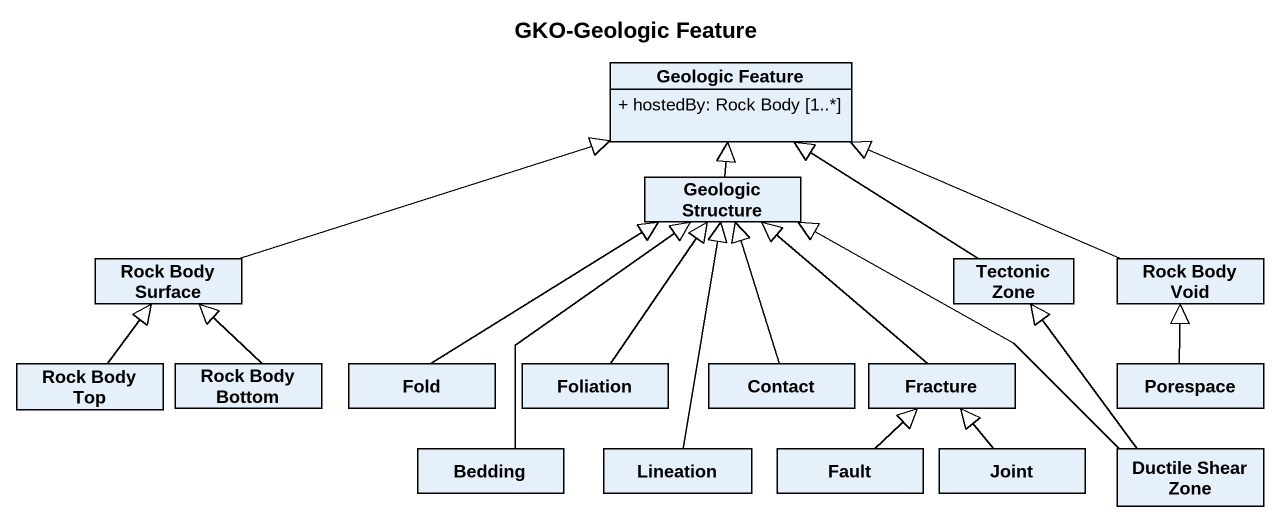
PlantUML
@startuml
title GKO-Geologic Feature
hide circle
hide empty members
skinparam classAttributeIconSize 0
class "Geologic Feature" as Geologic_Feature {
  + hostedBy: Rock Body [1..*]
}
class "Geologic Structure" as Geologic_Structure
class "Rock Body Surface" as Rock_Body_Surface
class "Tectonic Zone" as Tectonic_Zone
class "Rock Body Void" as Rock_Body_Void
class "Rock Body Top" as Rock_Body_Top
class "Rock Body Bottom" as Rock_Body_Bottom
class Fold
class Foliation
class Contact
class Fracture
class Porespace
class Bedding
class Lineation
class Fault
class Joint
class "Ductile Shear Zone" as Ductile_Shear_Zone
Geologic_Structure -up-|> Geologic_Feature
Rock_Body_Surface -right-|> Geologic_Feature
Tectonic_Zone -up-|> Geologic_Feature
Rock_Body_Void -left-|> Geologic_Feature
Rock_Body_Top -up-|> Rock_Body_Surface
Rock_Body_Bottom -up-|> Rock_Body_Surface
Fold -up-|> Geologic_Structure
Foliation -up-|> Geologic_Structure
Contact -up-|> Geologic_Structure
Fracture -up-|> Geologic_Structure
Porespace -up-|> Rock_Body_Void
Bedding -up-|> Geologic_Structure
Lineation -up-|> Geologic_Structure
Fault -up-|> Fracture
Joint -up-|> Fracture
Ductile_Shear_Zone -left-|> Geologic_Structure
Ductile_Shear_Zone -up-|> Tectonic_Zone
@enduml
